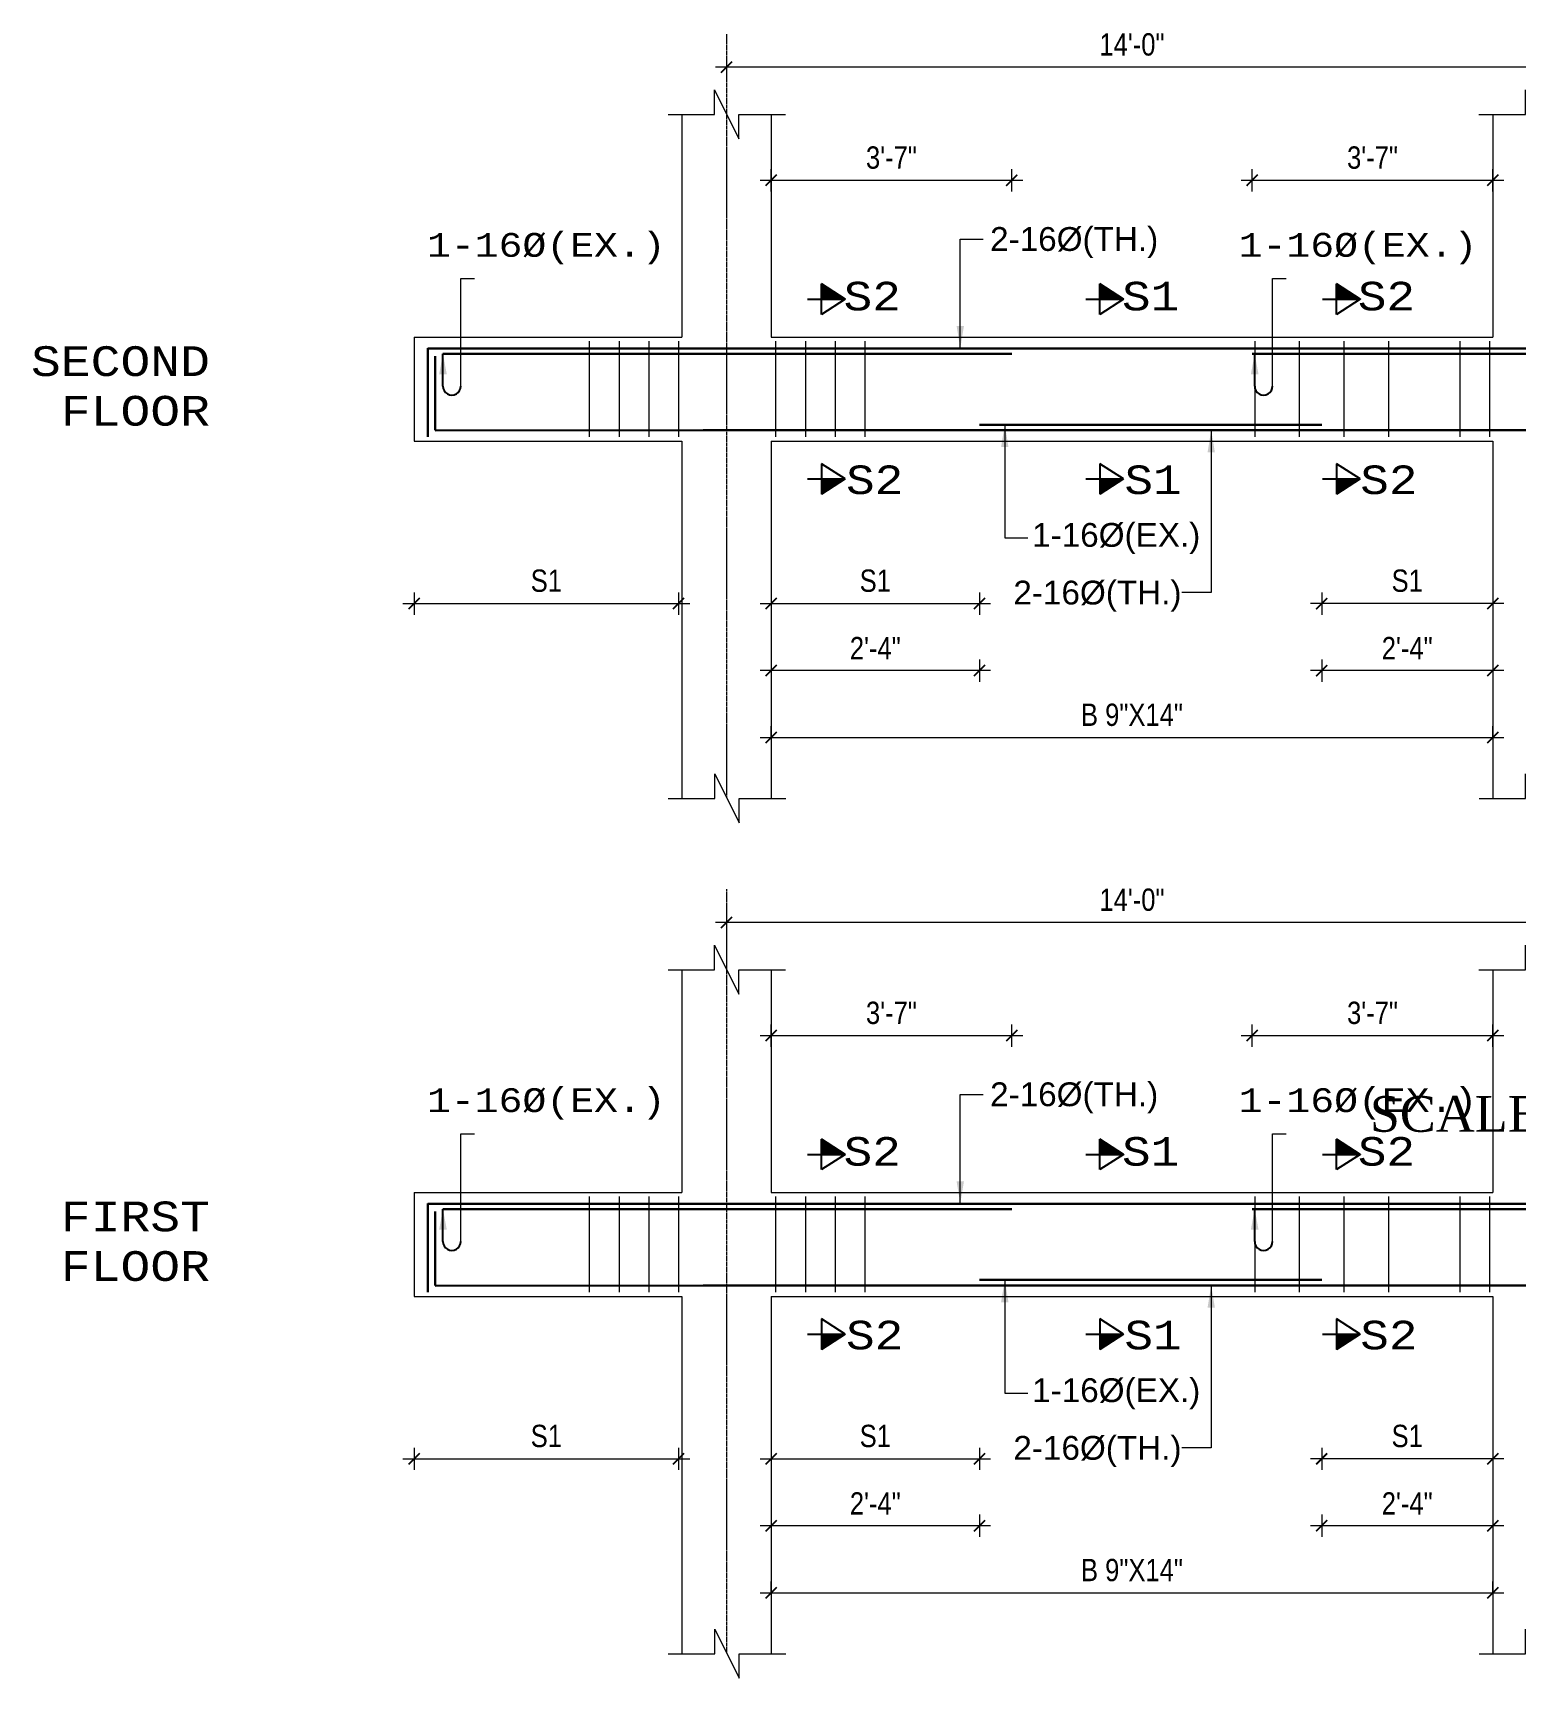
# Model space of a CAD drawing. Header units: inches. Extents: x -2812 to 9774, y -15726 to -746.
# Drawn here: x -2066.9 to -1668.4, y -14544.6 to -14102.4 of the extents above; entities that cross this region are included whole.
import ezdxf

# ---------------------------------------------------------------- set-up
doc = ezdxf.new("R2010")
doc.units = ezdxf.units.IN
doc.header["$LTSCALE"] = 17
doc.header["$MEASUREMENT"] = 0
for name, pattern in [('ACAD_ISO02W100', [15, 12, -3]), ('ACAD_ISO03W100', [30, 12, -18]), ('CENTER2', [1.125, 0.75, -0.125, 0.125, -0.125])]:
    doc.linetypes.add(name, pattern=pattern)
for name, color, linetype, lineweight in [('09 CONTINUITY', 7, 'Continuous', 9), ('15 CENTER', 113, 'CENTER2', 15), ('15 EXT BAR DIMENSION', 130, 'Continuous', 15), ('15 TEXT', 7, 'Continuous', 15), ('20 BEAM ELEVATION', 140, 'ACAD_ISO03W100', 20), ('20 BEAM SECTION ARROW', 7, 'ACAD_ISO02W100', 20), ('20 STIRRUPS', 137, 'Continuous', 20), ('25 BOT BAR', 12, 'Continuous', 25), ('30 EXTRABAR', 6, 'Continuous', 30), ('30 RENFORCEMENT', 12, 'Continuous', 30), ('MARK', 1, 'Continuous', 25), ('RINF', 4, 'Continuous', 25)]:
    doc.layers.add(name, color=color, linetype=linetype, lineweight=lineweight)
doc.layers.add('Dim', color=1, linetype='Continuous')
doc.styles.add('ARIAL', font='arial.ttf')
doc.styles.add('CUNEW', font='cour.ttf')
doc.styles.add('ordinary', font='ARIALN.TTF')
doc.styles.add('TEX8', font='cour.ttf', dxfattribs={"width": 0.75})
doc.dimstyles.new('SUREN 1', dxfattribs={"dimtxt": 0.75, "dimasz": 6, "dimexe": 1.5, "dimexo": 1.5, "dimgap": 1, "dimtad": 1, "dimdec": 1, "dimzin": 3, "dimdsep": 46, "dimlunit": 4, "dimtxsty": 'TEX8', "dimblk": 'ARCHTICK', "dimcen": 0.09375, "dimclrd": 1, "dimclre": 1, "dimclrt": 256, "dimadec": 0, "dimazin": 0, "dimtfac": 0.75, "dimtdec": 1, "dimtmove": 1, "dimatfit": 3, "dimfxl": 1, "dimtolj": 1, "dimtzin": 0, "dimlwd": 9, "dimlwe": 9, "dimarcsym": 0})
doc.dimstyles.new('SUREN 4', dxfattribs={"dimtxt": 4, "dimasz": 3, "dimexe": 3, "dimexo": 0, "dimgap": 3, "dimtad": 1, "dimdec": 0, "dimzin": 3, "dimdsep": 46, "dimlunit": 4, "dimtxsty": 'ordinary', "dimblk": 'ARCHTICK', "dimcen": 8, "dimdle": 3, "dimclrd": 1, "dimclre": 5, "dimclrt": 256, "dimadec": 3, "dimazin": 0, "dimtfac": 1, "dimtdec": 0, "dimtmove": 1, "dimatfit": 3, "dimfxl": 3, "dimfxlon": 1, "dimfrac": 1, "dimtolj": 1, "dimtzin": 0, "dimlwd": 5, "dimlwe": 5, "dimarcsym": 0})

# ---------------------------------------------------------------- blocks, each defined once
blk = doc.blocks.new('BS6')
at = {"layer": '15 TEXT', "char_height": 8, "width": 201.2125, "attachment_point": 3, "style": 'CUNEW'}
for s, insert in [('SECOND\\PFLOOR', (18042.16, -9191.53, 0)), ('FIRST\\PFLOOR', (18042.16, -9421.42, 0))]:
    blk.add_mtext(s, dxfattribs=dict(at, insert=insert))
blk = doc.blocks.new('_ArchTick')
at = {"color": 0, "linetype": 'ByBlock', "const_width": 0.15}
blk.add_lwpolyline([(-0.5, -0.5), (0.5, 0.5)], dxfattribs=at)
blk = doc.blocks.new('*D1323')
at = {"layer": 'Defpoints', "color": 0, "transparency": 16777216}
for p in [(18126.8, -9446.95), (18182.8, -9446.95), (18182.8, -9490.56)]:
    blk.add_point(p, dxfattribs=at)
at = {"layer": 'Dim', "color": 5, "lineweight": 5, "transparency": 16777216}
for p, q in [((18126.8, -9487.56), (18126.8, -9493.56)), ((18182.8, -9487.56), (18182.8, -9493.56))]:
    blk.add_line(p, q, dxfattribs=at)
at = {"layer": 'Dim', "color": 1, "lineweight": 5, "transparency": 16777216}
blk.add_line((18123.8, -9490.56), (18185.8, -9490.56), dxfattribs=at)
at = {"layer": 'Dim', "color": 1, "lineweight": 5, "transparency": 16777216, "xscale": 3, "yscale": 3, "zscale": 3, "rotation": 180}
blk.add_blockref('_ArchTick', (18126.8, -9490.56), dxfattribs=at)
at = {"layer": 'Dim', "color": 1, "lineweight": 5, "transparency": 16777216, "xscale": 3, "yscale": 3, "zscale": 3}
blk.add_blockref('_ArchTick', (18182.8, -9490.56), dxfattribs=at)
at = {"layer": 'Dim', "transparency": 16777216, "insert": (18154.8, -9484.45), "char_height": 6, "attachment_point": 5, "style": 'ordinary'}
blk.add_mtext('\\A1;S1', dxfattribs=at)
blk = doc.blocks.new('*D1324')
at = {"layer": 'Defpoints', "color": 0, "transparency": 16777216}
for p in [(18126.8, -9446.95), (18182.8, -9446.95), (18126.8, -9508.56)]:
    blk.add_point(p, dxfattribs=at)
at = {"layer": 'Dim', "color": 5, "lineweight": 5, "transparency": 16777216}
for p, q in [((18126.8, -9505.56), (18126.8, -9511.56)), ((18182.8, -9505.56), (18182.8, -9511.56))]:
    blk.add_line(p, q, dxfattribs=at)
at = {"layer": 'Dim', "color": 1, "lineweight": 5, "transparency": 16777216}
blk.add_line((18185.8, -9508.56), (18123.8, -9508.56), dxfattribs=at)
at = {"layer": 'Dim', "color": 1, "lineweight": 5, "transparency": 16777216, "xscale": 3, "yscale": 3, "zscale": 3, "rotation": 180}
blk.add_blockref('_ArchTick', (18126.8, -9508.56), dxfattribs=at)
at = {"layer": 'Dim', "color": 1, "lineweight": 5, "transparency": 16777216, "xscale": 3, "yscale": 3, "zscale": 3}
blk.add_blockref('_ArchTick', (18182.8, -9508.56), dxfattribs=at)
at = {"layer": 'Dim', "transparency": 16777216, "insert": (18154.8, -9502.54), "char_height": 6, "attachment_point": 5, "style": 'ordinary'}
blk.add_mtext('\\A1;2\'-4"', dxfattribs=at)
blk = doc.blocks.new('*D1327')
at = {"layer": 'Defpoints', "color": 0, "transparency": 16777216}
for p in [(18274.8, -9446.95), (18320.8, -9446.95), (18274.8, -9490.56)]:
    blk.add_point(p, dxfattribs=at)
at = {"layer": 'Dim', "color": 5, "lineweight": 5, "transparency": 16777216}
for p, q in [((18274.8, -9487.56), (18274.8, -9493.56)), ((18320.8, -9487.56), (18320.8, -9493.56))]:
    blk.add_line(p, q, dxfattribs=at)
at = {"layer": 'Dim', "color": 1, "lineweight": 5, "transparency": 16777216}
blk.add_line((18323.8, -9490.56), (18271.8, -9490.56), dxfattribs=at)
at = {"layer": 'Dim', "color": 1, "lineweight": 5, "transparency": 16777216, "xscale": 3, "yscale": 3, "zscale": 3, "rotation": 180}
blk.add_blockref('_ArchTick', (18274.8, -9490.56), dxfattribs=at)
at = {"layer": 'Dim', "color": 1, "lineweight": 5, "transparency": 16777216, "xscale": 3, "yscale": 3, "zscale": 3}
blk.add_blockref('_ArchTick', (18320.8, -9490.56), dxfattribs=at)
at = {"layer": 'Dim', "transparency": 16777216, "insert": (18297.8, -9484.45), "char_height": 6, "attachment_point": 5, "style": 'ordinary'}
blk.add_mtext('\\A1;S1', dxfattribs=at)
blk = doc.blocks.new('*D1328')
at = {"layer": 'Defpoints', "color": 0, "transparency": 16777216}
for p in [(18274.8, -9446.95), (18320.8, -9446.95), (18274.8, -9508.56)]:
    blk.add_point(p, dxfattribs=at)
at = {"layer": 'Dim', "color": 5, "lineweight": 5, "transparency": 16777216}
for p, q in [((18274.8, -9505.56), (18274.8, -9511.56)), ((18320.8, -9505.56), (18320.8, -9511.56))]:
    blk.add_line(p, q, dxfattribs=at)
at = {"layer": 'Dim', "color": 1, "lineweight": 5, "transparency": 16777216}
blk.add_line((18323.8, -9508.56), (18271.8, -9508.56), dxfattribs=at)
at = {"layer": 'Dim', "color": 1, "lineweight": 5, "transparency": 16777216, "xscale": 3, "yscale": 3, "zscale": 3, "rotation": 180}
blk.add_blockref('_ArchTick', (18274.8, -9508.56), dxfattribs=at)
at = {"layer": 'Dim', "color": 1, "lineweight": 5, "transparency": 16777216, "xscale": 3, "yscale": 3, "zscale": 3}
blk.add_blockref('_ArchTick', (18320.8, -9508.56), dxfattribs=at)
at = {"layer": 'Dim', "transparency": 16777216, "insert": (18297.8, -9502.54), "char_height": 6, "attachment_point": 5, "style": 'ordinary'}
blk.add_mtext('\\A1;2\'-4"', dxfattribs=at)
blk = doc.blocks.new('*D1331')
at = {"layer": 'Defpoints', "color": 0, "transparency": 16777216}
for p in [(18126.8, -9526.56), (18320.8, -9526.56), (18320.8, -9526.56)]:
    blk.add_point(p, dxfattribs=at)
at = {"layer": 'Dim', "color": 5, "lineweight": 5, "transparency": 16777216}
for p, q in [((18126.8, -9526.56), (18126.8, -9523.56)), ((18320.8, -9526.56), (18320.8, -9523.56))]:
    blk.add_line(p, q, dxfattribs=at)
at = {"layer": 'Dim', "color": 1, "lineweight": 5, "transparency": 16777216}
blk.add_line((18123.8, -9526.56), (18323.8, -9526.56), dxfattribs=at)
at = {"layer": 'Dim', "color": 1, "lineweight": 5, "transparency": 16777216, "xscale": 3, "yscale": 3, "zscale": 3, "rotation": 180}
blk.add_blockref('_ArchTick', (18126.8, -9526.56), dxfattribs=at)
at = {"layer": 'Dim', "color": 1, "lineweight": 5, "transparency": 16777216, "xscale": 3, "yscale": 3, "zscale": 3}
blk.add_blockref('_ArchTick', (18320.8, -9526.56), dxfattribs=at)
at = {"layer": 'Dim', "transparency": 16777216, "insert": (18223.8, -9520.49), "char_height": 6, "attachment_point": 5, "style": 'ordinary'}
blk.add_mtext('\\A1;B 9"X14"', dxfattribs=at)
blk = doc.blocks.new('A$C760A2D39')
at = {"layer": 'MARK', "color": 2}
blk.add_line((0.65, 1.5), (0.65, 6.92), dxfattribs=at)
blk.add_ellipse((2.15, 1.5), major_axis=(-1.06, 1.06), ratio=1, start_param=0.785398, end_param=3.926991, dxfattribs=at)
blk.add_solid([(1.3, 3.47), (0.65, 6.93), (0, 3.47)], dxfattribs=at)
blk = doc.blocks.new('A$C685A745A')
at = {"layer": '20 BEAM ELEVATION', "linetype": 'Continuous', "lineweight": 20, "ltscale": 10}
blk.add_lwpolyline([(3.65, 1.47), (3.65, 19.57), (5.96, 19.57)], dxfattribs=at)
at = {"layer": '20 BEAM SECTION ARROW', "color": 6, "linetype": 'Continuous'}
blk.add_blockref('A$C760A2D39', (0, -0.01), dxfattribs=at)
blk = doc.blocks.new('*D1335')
at = {"layer": 'Defpoints', "color": 0, "transparency": 16777216}
for p in [(18191.47, -9376.78), (18126.8, -9418.95), (18191.47, -9423.45, 0)]:
    blk.add_point(p, dxfattribs=at)
at = {"layer": 'Dim', "color": 5, "lineweight": 5, "transparency": 16777216}
for p, q in [((18126.8, -9379.78), (18126.8, -9373.78)), ((18191.47, -9379.78), (18191.47, -9373.78))]:
    blk.add_line(p, q, dxfattribs=at)
at = {"layer": 'Dim', "color": 1, "lineweight": 5, "transparency": 16777216}
blk.add_line((18123.8, -9376.78), (18194.47, -9376.78), dxfattribs=at)
at = {"layer": 'Dim', "color": 1, "lineweight": 5, "transparency": 16777216, "xscale": 3, "yscale": 3, "zscale": 3, "rotation": 180}
blk.add_blockref('_ArchTick', (18126.8, -9376.78), dxfattribs=at)
at = {"layer": 'Dim', "color": 1, "lineweight": 5, "transparency": 16777216, "xscale": 3, "yscale": 3, "zscale": 3}
blk.add_blockref('_ArchTick', (18191.47, -9376.78), dxfattribs=at)
at = {"layer": 'Dim', "transparency": 16777216, "insert": (18159.13, -9370.72), "char_height": 6, "attachment_point": 5, "style": 'ordinary'}
blk.add_mtext('\\A1;3\'-7"', dxfattribs=at)
blk = doc.blocks.new('*D1336')
at = {"layer": 'Defpoints', "color": 0, "transparency": 16777216}
for p in [(18320.8, -9376.78), (18256.13, -9418.95), (18320.8, -9423.45, 0)]:
    blk.add_point(p, dxfattribs=at)
at = {"layer": 'Dim', "color": 5, "lineweight": 5, "transparency": 16777216}
for p, q in [((18256.13, -9379.78), (18256.13, -9373.78)), ((18320.8, -9379.78), (18320.8, -9373.78))]:
    blk.add_line(p, q, dxfattribs=at)
at = {"layer": 'Dim', "color": 1, "lineweight": 5, "transparency": 16777216}
blk.add_line((18253.13, -9376.78), (18323.8, -9376.78), dxfattribs=at)
at = {"layer": 'Dim', "color": 1, "lineweight": 5, "transparency": 16777216, "xscale": 3, "yscale": 3, "zscale": 3, "rotation": 180}
blk.add_blockref('_ArchTick', (18256.13, -9376.78), dxfattribs=at)
at = {"layer": 'Dim', "color": 1, "lineweight": 5, "transparency": 16777216, "xscale": 3, "yscale": 3, "zscale": 3}
blk.add_blockref('_ArchTick', (18320.8, -9376.78), dxfattribs=at)
at = {"layer": 'Dim', "transparency": 16777216, "insert": (18288.47, -9370.72), "char_height": 6, "attachment_point": 5, "style": 'ordinary'}
blk.add_mtext('\\A1;3\'-7"', dxfattribs=at)
blk = doc.blocks.new('*D1337')
at = {"layer": 'Defpoints', "color": 0, "transparency": 16777216}
for p in [(18030.8, -9446.95), (18101.91, -9446.95), (18101.91, -9490.56)]:
    blk.add_point(p, dxfattribs=at)
at = {"layer": 'Dim', "color": 5, "lineweight": 5, "transparency": 16777216}
for p, q in [((18030.8, -9487.56), (18030.8, -9493.56)), ((18101.91, -9487.56), (18101.91, -9493.56))]:
    blk.add_line(p, q, dxfattribs=at)
at = {"layer": 'Dim', "color": 1, "lineweight": 5, "transparency": 16777216}
blk.add_line((18027.8, -9490.56), (18104.91, -9490.56), dxfattribs=at)
at = {"layer": 'Dim', "color": 1, "lineweight": 5, "transparency": 16777216, "xscale": 3, "yscale": 3, "zscale": 3, "rotation": 180}
blk.add_blockref('_ArchTick', (18030.8, -9490.56), dxfattribs=at)
at = {"layer": 'Dim', "color": 1, "lineweight": 5, "transparency": 16777216, "xscale": 3, "yscale": 3, "zscale": 3}
blk.add_blockref('_ArchTick', (18101.91, -9490.56), dxfattribs=at)
at = {"layer": 'Dim', "transparency": 16777216, "insert": (18066.36, -9484.45), "char_height": 6, "attachment_point": 5, "style": 'ordinary'}
blk.add_mtext('\\A1;S1', dxfattribs=at)
blk = doc.blocks.new('*D998')
at = {"layer": 'Defpoints', "color": 0, "transparency": 16777216}
for p in [(18126.8, -9217.06), (18182.8, -9217.06), (18182.8, -9260.67)]:
    blk.add_point(p, dxfattribs=at)
at = {"layer": 'Dim', "color": 5, "lineweight": 5, "transparency": 16777216}
for p, q in [((18126.8, -9257.67), (18126.8, -9263.67)), ((18182.8, -9257.67), (18182.8, -9263.67))]:
    blk.add_line(p, q, dxfattribs=at)
at = {"layer": 'Dim', "color": 1, "lineweight": 5, "transparency": 16777216}
blk.add_line((18123.8, -9260.67), (18185.8, -9260.67), dxfattribs=at)
at = {"layer": 'Dim', "color": 1, "lineweight": 5, "transparency": 16777216, "xscale": 3, "yscale": 3, "zscale": 3, "rotation": 180}
blk.add_blockref('_ArchTick', (18126.8, -9260.67), dxfattribs=at)
at = {"layer": 'Dim', "color": 1, "lineweight": 5, "transparency": 16777216, "xscale": 3, "yscale": 3, "zscale": 3}
blk.add_blockref('_ArchTick', (18182.8, -9260.67), dxfattribs=at)
at = {"layer": 'Dim', "transparency": 16777216, "insert": (18154.8, -9254.56), "char_height": 6, "attachment_point": 5, "style": 'ordinary'}
blk.add_mtext('\\A1;S1', dxfattribs=at)
blk = doc.blocks.new('*D999')
at = {"layer": 'Defpoints', "color": 0, "transparency": 16777216}
for p in [(18126.8, -9217.06), (18182.8, -9217.06), (18126.8, -9278.67)]:
    blk.add_point(p, dxfattribs=at)
at = {"layer": 'Dim', "color": 5, "lineweight": 5, "transparency": 16777216}
for p, q in [((18126.8, -9275.67), (18126.8, -9281.67)), ((18182.8, -9275.67), (18182.8, -9281.67))]:
    blk.add_line(p, q, dxfattribs=at)
at = {"layer": 'Dim', "color": 1, "lineweight": 5, "transparency": 16777216}
blk.add_line((18185.8, -9278.67), (18123.8, -9278.67), dxfattribs=at)
at = {"layer": 'Dim', "color": 1, "lineweight": 5, "transparency": 16777216, "xscale": 3, "yscale": 3, "zscale": 3, "rotation": 180}
blk.add_blockref('_ArchTick', (18126.8, -9278.67), dxfattribs=at)
at = {"layer": 'Dim', "color": 1, "lineweight": 5, "transparency": 16777216, "xscale": 3, "yscale": 3, "zscale": 3}
blk.add_blockref('_ArchTick', (18182.8, -9278.67), dxfattribs=at)
at = {"layer": 'Dim', "transparency": 16777216, "insert": (18154.8, -9272.65), "char_height": 6, "attachment_point": 5, "style": 'ordinary'}
blk.add_mtext('\\A1;2\'-4"', dxfattribs=at)
blk = doc.blocks.new('*D1002')
at = {"layer": 'Defpoints', "color": 0, "transparency": 16777216}
for p in [(18274.8, -9217.06), (18320.8, -9217.06), (18274.8, -9260.67)]:
    blk.add_point(p, dxfattribs=at)
at = {"layer": 'Dim', "color": 5, "lineweight": 5, "transparency": 16777216}
for p, q in [((18274.8, -9257.67), (18274.8, -9263.67)), ((18320.8, -9257.67), (18320.8, -9263.67))]:
    blk.add_line(p, q, dxfattribs=at)
at = {"layer": 'Dim', "color": 1, "lineweight": 5, "transparency": 16777216}
blk.add_line((18323.8, -9260.67), (18271.8, -9260.67), dxfattribs=at)
at = {"layer": 'Dim', "color": 1, "lineweight": 5, "transparency": 16777216, "xscale": 3, "yscale": 3, "zscale": 3, "rotation": 180}
blk.add_blockref('_ArchTick', (18274.8, -9260.67), dxfattribs=at)
at = {"layer": 'Dim', "color": 1, "lineweight": 5, "transparency": 16777216, "xscale": 3, "yscale": 3, "zscale": 3}
blk.add_blockref('_ArchTick', (18320.8, -9260.67), dxfattribs=at)
at = {"layer": 'Dim', "transparency": 16777216, "insert": (18297.8, -9254.56), "char_height": 6, "attachment_point": 5, "style": 'ordinary'}
blk.add_mtext('\\A1;S1', dxfattribs=at)
blk = doc.blocks.new('*D1003')
at = {"layer": 'Defpoints', "color": 0, "transparency": 16777216}
for p in [(18274.8, -9217.06), (18320.8, -9217.06), (18274.8, -9278.67)]:
    blk.add_point(p, dxfattribs=at)
at = {"layer": 'Dim', "color": 5, "lineweight": 5, "transparency": 16777216}
for p, q in [((18274.8, -9275.67), (18274.8, -9281.67)), ((18320.8, -9275.67), (18320.8, -9281.67))]:
    blk.add_line(p, q, dxfattribs=at)
at = {"layer": 'Dim', "color": 1, "lineweight": 5, "transparency": 16777216}
blk.add_line((18323.8, -9278.67), (18271.8, -9278.67), dxfattribs=at)
at = {"layer": 'Dim', "color": 1, "lineweight": 5, "transparency": 16777216, "xscale": 3, "yscale": 3, "zscale": 3, "rotation": 180}
blk.add_blockref('_ArchTick', (18274.8, -9278.67), dxfattribs=at)
at = {"layer": 'Dim', "color": 1, "lineweight": 5, "transparency": 16777216, "xscale": 3, "yscale": 3, "zscale": 3}
blk.add_blockref('_ArchTick', (18320.8, -9278.67), dxfattribs=at)
at = {"layer": 'Dim', "transparency": 16777216, "insert": (18297.8, -9272.65), "char_height": 6, "attachment_point": 5, "style": 'ordinary'}
blk.add_mtext('\\A1;2\'-4"', dxfattribs=at)
blk = doc.blocks.new('*D1006')
at = {"layer": 'Defpoints', "color": 0, "transparency": 16777216}
for p in [(18126.8, -9296.67), (18320.8, -9296.67), (18320.8, -9296.67)]:
    blk.add_point(p, dxfattribs=at)
at = {"layer": 'Dim', "color": 5, "lineweight": 5, "transparency": 16777216}
for p, q in [((18126.8, -9296.67), (18126.8, -9293.67)), ((18320.8, -9296.67), (18320.8, -9293.67))]:
    blk.add_line(p, q, dxfattribs=at)
at = {"layer": 'Dim', "color": 1, "lineweight": 5, "transparency": 16777216}
blk.add_line((18123.8, -9296.67), (18323.8, -9296.67), dxfattribs=at)
at = {"layer": 'Dim', "color": 1, "lineweight": 5, "transparency": 16777216, "xscale": 3, "yscale": 3, "zscale": 3, "rotation": 180}
blk.add_blockref('_ArchTick', (18126.8, -9296.67), dxfattribs=at)
at = {"layer": 'Dim', "color": 1, "lineweight": 5, "transparency": 16777216, "xscale": 3, "yscale": 3, "zscale": 3}
blk.add_blockref('_ArchTick', (18320.8, -9296.67), dxfattribs=at)
at = {"layer": 'Dim', "transparency": 16777216, "insert": (18223.8, -9290.6), "char_height": 6, "attachment_point": 5, "style": 'ordinary'}
blk.add_mtext('\\A1;B 9"X14"', dxfattribs=at)
blk = doc.blocks.new('*D1010')
at = {"layer": 'Defpoints', "color": 0, "transparency": 16777216}
for p in [(18191.47, -9146.89), (18126.8, -9189.06), (18191.47, -9193.57, 0)]:
    blk.add_point(p, dxfattribs=at)
at = {"layer": 'Dim', "color": 5, "lineweight": 5, "transparency": 16777216}
for p, q in [((18126.8, -9149.89), (18126.8, -9143.89)), ((18191.47, -9149.89), (18191.47, -9143.89))]:
    blk.add_line(p, q, dxfattribs=at)
at = {"layer": 'Dim', "color": 1, "lineweight": 5, "transparency": 16777216}
blk.add_line((18123.8, -9146.89), (18194.47, -9146.89), dxfattribs=at)
at = {"layer": 'Dim', "color": 1, "lineweight": 5, "transparency": 16777216, "xscale": 3, "yscale": 3, "zscale": 3, "rotation": 180}
blk.add_blockref('_ArchTick', (18126.8, -9146.89), dxfattribs=at)
at = {"layer": 'Dim', "color": 1, "lineweight": 5, "transparency": 16777216, "xscale": 3, "yscale": 3, "zscale": 3}
blk.add_blockref('_ArchTick', (18191.47, -9146.89), dxfattribs=at)
at = {"layer": 'Dim', "transparency": 16777216, "insert": (18159.13, -9140.83), "char_height": 6, "attachment_point": 5, "style": 'ordinary'}
blk.add_mtext('\\A1;3\'-7"', dxfattribs=at)
blk = doc.blocks.new('*D1011')
at = {"layer": 'Defpoints', "color": 0, "transparency": 16777216}
for p in [(18320.8, -9146.89), (18256.13, -9189.06), (18320.8, -9193.57, 0)]:
    blk.add_point(p, dxfattribs=at)
at = {"layer": 'Dim', "color": 5, "lineweight": 5, "transparency": 16777216}
for p, q in [((18256.13, -9149.89), (18256.13, -9143.89)), ((18320.8, -9149.89), (18320.8, -9143.89))]:
    blk.add_line(p, q, dxfattribs=at)
at = {"layer": 'Dim', "color": 1, "lineweight": 5, "transparency": 16777216}
blk.add_line((18253.13, -9146.89), (18323.8, -9146.89), dxfattribs=at)
at = {"layer": 'Dim', "color": 1, "lineweight": 5, "transparency": 16777216, "xscale": 3, "yscale": 3, "zscale": 3, "rotation": 180}
blk.add_blockref('_ArchTick', (18256.13, -9146.89), dxfattribs=at)
at = {"layer": 'Dim', "color": 1, "lineweight": 5, "transparency": 16777216, "xscale": 3, "yscale": 3, "zscale": 3}
blk.add_blockref('_ArchTick', (18320.8, -9146.89), dxfattribs=at)
at = {"layer": 'Dim', "transparency": 16777216, "insert": (18288.47, -9140.83), "char_height": 6, "attachment_point": 5, "style": 'ordinary'}
blk.add_mtext('\\A1;3\'-7"', dxfattribs=at)
blk = doc.blocks.new('*D1012')
at = {"layer": 'Defpoints', "color": 0, "transparency": 16777216}
for p in [(18030.8, -9217.06), (18101.91, -9217.06), (18101.91, -9260.67)]:
    blk.add_point(p, dxfattribs=at)
at = {"layer": 'Dim', "color": 5, "lineweight": 5, "transparency": 16777216}
for p, q in [((18030.8, -9257.67), (18030.8, -9263.67)), ((18101.91, -9257.67), (18101.91, -9263.67))]:
    blk.add_line(p, q, dxfattribs=at)
at = {"layer": 'Dim', "color": 1, "lineweight": 5, "transparency": 16777216}
blk.add_line((18027.8, -9260.67), (18104.91, -9260.67), dxfattribs=at)
at = {"layer": 'Dim', "color": 1, "lineweight": 5, "transparency": 16777216, "xscale": 3, "yscale": 3, "zscale": 3, "rotation": 180}
blk.add_blockref('_ArchTick', (18030.8, -9260.67), dxfattribs=at)
at = {"layer": 'Dim', "color": 1, "lineweight": 5, "transparency": 16777216, "xscale": 3, "yscale": 3, "zscale": 3}
blk.add_blockref('_ArchTick', (18101.91, -9260.67), dxfattribs=at)
at = {"layer": 'Dim', "transparency": 16777216, "insert": (18066.36, -9254.56), "char_height": 6, "attachment_point": 5, "style": 'ordinary'}
blk.add_mtext('\\A1;S1', dxfattribs=at)
blk = doc.blocks.new('*D1423')
at = {"layer": 'Defpoints', "color": 0, "transparency": 16777216}
for p in [(18114.8, -9337.47), (18332.8, -9337.47), (18114.8, -9346.37)]:
    blk.add_point(p, dxfattribs=at)
at = {"layer": 'Dim', "color": 5, "lineweight": 5, "transparency": 16777216}
for p, q in [((18114.8, -9343.37), (18114.8, -9349.37)), ((18332.8, -9343.37), (18332.8, -9349.37))]:
    blk.add_line(p, q, dxfattribs=at)
at = {"layer": 'Dim', "color": 1, "lineweight": 5, "transparency": 16777216}
blk.add_line((18335.8, -9346.37), (18111.8, -9346.37), dxfattribs=at)
at = {"layer": 'Dim', "color": 1, "lineweight": 5, "transparency": 16777216, "xscale": 3, "yscale": 3, "zscale": 3, "rotation": 180}
blk.add_blockref('_ArchTick', (18114.8, -9346.37), dxfattribs=at)
at = {"layer": 'Dim', "color": 1, "lineweight": 5, "transparency": 16777216, "xscale": 3, "yscale": 3, "zscale": 3}
blk.add_blockref('_ArchTick', (18332.8, -9346.37), dxfattribs=at)
at = {"layer": 'Dim', "transparency": 16777216, "insert": (18223.8, -9340.31), "char_height": 6, "attachment_point": 5, "style": 'ordinary'}
blk.add_mtext('\\A1;14\'-0"', dxfattribs=at)
blk = doc.blocks.new('*D1431')
at = {"layer": 'Defpoints', "color": 0, "transparency": 16777216}
for p in [(18114.8, -9107.58), (18332.8, -9107.58), (18114.8, -9116.48)]:
    blk.add_point(p, dxfattribs=at)
at = {"layer": 'Dim', "color": 5, "lineweight": 5, "transparency": 16777216}
for p, q in [((18114.8, -9113.48), (18114.8, -9119.48)), ((18332.8, -9113.48), (18332.8, -9119.48))]:
    blk.add_line(p, q, dxfattribs=at)
at = {"layer": 'Dim', "color": 1, "lineweight": 5, "transparency": 16777216}
blk.add_line((18335.8, -9116.48), (18111.8, -9116.48), dxfattribs=at)
at = {"layer": 'Dim', "color": 1, "lineweight": 5, "transparency": 16777216, "xscale": 3, "yscale": 3, "zscale": 3, "rotation": 180}
blk.add_blockref('_ArchTick', (18114.8, -9116.48), dxfattribs=at)
at = {"layer": 'Dim', "color": 1, "lineweight": 5, "transparency": 16777216, "xscale": 3, "yscale": 3, "zscale": 3}
blk.add_blockref('_ArchTick', (18332.8, -9116.48), dxfattribs=at)
at = {"layer": 'Dim', "transparency": 16777216, "insert": (18223.8, -9110.42), "char_height": 6, "attachment_point": 5, "style": 'ordinary'}
blk.add_mtext('\\A1;14\'-0"', dxfattribs=at)
blk = doc.blocks.new('BS7')
at = {"layer": 'RINF'}
h = blk.add_hatch(dxfattribs=at)
h.set_pattern_fill('ANSI31', color=1, scale=0.029257, style=0)
h.set_pattern_definition([(135.000000013, (-51789.1143414, -24567.486549), (0.00271529004177, 0.00271529004057), [])])
h.paths.add_polyline_path([(18140.3, -9174.76), (18146.7, -9178.85), (18140.3, -9178.85)])
h = blk.add_hatch(dxfattribs=at)
h.set_pattern_fill('ANSI31', color=1, scale=0.029257, style=0)
h.set_pattern_definition([(135.000000013, (-51714.27408, -24567.486549), (0.00271529004177, 0.00271529004057), [])])
h.paths.add_polyline_path([(18215.14, -9174.76), (18221.55, -9178.85), (18215.14, -9178.85)])
h = blk.add_hatch(dxfattribs=at)
h.set_pattern_fill('ANSI31', color=1, scale=0.029257, style=0)
h.set_pattern_definition([(135.000000013, (-51650.6401422, -24567.486549), (0.00271529004177, 0.00271529004057), [])])
h.paths.add_polyline_path([(18278.77, -9174.76), (18285.18, -9178.85), (18278.77, -9178.85)])
h = blk.add_hatch(dxfattribs=at)
h.set_pattern_fill('ANSI31', color=1, scale=1.6, style=0)
h.set_pattern_definition([(135.000000013, (-3776862.72474, -826360.30706), (0.148492424155, 0.148492424089), [])])
h.paths.add_polyline_path([(18140.3, -9231.25), (18146.7, -9227.16), (18140.3, -9227.16)])
h = blk.add_hatch(dxfattribs=at)
h.set_pattern_fill('ANSI31', color=1, scale=1.6, style=0)
h.set_pattern_definition([(135.000000013, (-3776787.88448, -826360.30706), (0.148492424155, 0.148492424089), [])])
h.paths.add_polyline_path([(18215.14, -9231.25), (18221.55, -9227.16), (18215.14, -9227.16)])
h = blk.add_hatch(dxfattribs=at)
h.set_pattern_fill('ANSI31', color=1, scale=1.6, style=0)
h.set_pattern_definition([(135.000000013, (-3776724.25054, -826360.30706), (0.148492424155, 0.148492424089), [])])
h.paths.add_polyline_path([(18278.77, -9231.25), (18285.18, -9227.16), (18278.77, -9227.16)])
h = blk.add_hatch(dxfattribs=at)
h.set_pattern_fill('ANSI31', color=1, scale=0.029257, style=0)
h.set_pattern_definition([(135.000000013, (-51789.1143414, -24797.3761724), (0.00271529004177, 0.00271529004057), [])])
h.paths.add_polyline_path([(18140.3, -9404.65), (18146.7, -9408.74), (18140.3, -9408.74)])
h = blk.add_hatch(dxfattribs=at)
h.set_pattern_fill('ANSI31', color=1, scale=0.029257, style=0)
h.set_pattern_definition([(135.000000013, (-51714.27408, -24797.3761724), (0.00271529004177, 0.00271529004057), [])])
h.paths.add_polyline_path([(18215.14, -9404.65), (18221.55, -9408.74), (18215.14, -9408.74)])
h = blk.add_hatch(dxfattribs=at)
h.set_pattern_fill('ANSI31', color=1, scale=0.029257, style=0)
h.set_pattern_definition([(135.000000013, (-51650.6401422, -24797.3761724), (0.00271529004177, 0.00271529004057), [])])
h.paths.add_polyline_path([(18278.77, -9404.65), (18285.18, -9408.74), (18278.77, -9408.74)])
h = blk.add_hatch(dxfattribs=at)
h.set_pattern_fill('ANSI31', color=1, scale=1.6, style=0)
h.set_pattern_definition([(135.000000013, (-3776862.72474, -826590.19668), (0.148492424155, 0.148492424089), [])])
h.paths.add_polyline_path([(18140.3, -9461.14), (18146.7, -9457.05), (18140.3, -9457.05)])
h = blk.add_hatch(dxfattribs=at)
h.set_pattern_fill('ANSI31', color=1, scale=1.6, style=0)
h.set_pattern_definition([(135.000000013, (-3776787.88448, -826590.19668), (0.148492424155, 0.148492424089), [])])
h.paths.add_polyline_path([(18215.14, -9461.14), (18221.55, -9457.05), (18215.14, -9457.05)])
h = blk.add_hatch(dxfattribs=at)
h.set_pattern_fill('ANSI31', color=1, scale=1.6, style=0)
h.set_pattern_definition([(135.000000013, (-3776724.25054, -826590.19668), (0.148492424155, 0.148492424089), [])])
h.paths.add_polyline_path([(18278.77, -9461.14), (18285.18, -9457.05), (18278.77, -9457.05)])
at = {"layer": '09 CONTINUITY', "color": 2, "lineweight": 5, "ltscale": 25}
for points in [[(18099.08, -9129.23), (18111.58, -9129.23), (18111.58, -9122.6), (18118.12, -9135.78), (18118.12, -9129.23), (18130.7, -9129.23)], [(18317.08, -9129.23), (18329.58, -9129.23), (18329.58, -9122.6), (18336.12, -9135.78), (18336.12, -9129.23), (18348.7, -9129.23)], [(18099.13, -9313.06), (18111.63, -9313.06), (18111.63, -9306.43), (18118.17, -9319.61), (18118.17, -9313.06), (18130.75, -9313.06)], [(18317.13, -9313.06), (18329.63, -9313.06), (18329.63, -9306.43), (18336.17, -9319.61), (18336.17, -9313.06), (18348.75, -9313.06)], [(18099.08, -9359.12), (18111.58, -9359.12), (18111.58, -9352.49), (18118.12, -9365.66), (18118.12, -9359.12), (18130.7, -9359.12)], [(18317.08, -9359.12), (18329.58, -9359.12), (18329.58, -9352.49), (18336.12, -9365.66), (18336.12, -9359.12), (18348.7, -9359.12)], [(18099.13, -9542.95), (18111.63, -9542.95), (18111.63, -9536.32), (18118.17, -9549.49), (18118.17, -9542.95), (18130.75, -9542.95)], [(18317.13, -9542.95), (18329.63, -9542.95), (18329.63, -9536.32), (18336.17, -9549.49), (18336.17, -9542.95), (18348.75, -9542.95)]]:
    blk.add_lwpolyline(points, dxfattribs=at)
at = {"layer": '15 CENTER', "ltscale": 0.05}
for p, q in [((18114.8, -9107.58), (18114.8, -9312.82)), ((18114.8, -9337.47), (18114.8, -9542.71))]:
    blk.add_line(p, q, dxfattribs=at)
at = {"layer": '20 BEAM ELEVATION', "linetype": 'ByBlock', "ltscale": 20}
for p, q in [((18102.8, -9129.23), (18102.8, -9189.06)), ((18126.8, -9129.23), (18126.8, -9189.06)), ((18320.8, -9129.23), (18320.8, -9189.06)), ((18030.8, -9189.06), (18030.8, -9211.56)), ((18030.8, -9189.06), (18102.8, -9189.06)), ((18030.8, -9189.06), (18030.8, -9217.06)), ((18126.8, -9189.06), (18320.8, -9189.06)), ((18030.8, -9217.06), (18102.8, -9217.06)), ((18102.8, -9217.06), (18102.8, -9313.06)), ((18126.8, -9217.06), (18126.8, -9313.06)), ((18126.8, -9217.06), (18320.8, -9217.06)), ((18320.8, -9217.06), (18320.8, -9313.06)), ((18102.8, -9359.12), (18102.8, -9418.95)), ((18126.8, -9359.12), (18126.8, -9418.95)), ((18320.8, -9359.12), (18320.8, -9418.95)), ((18030.8, -9418.95), (18030.8, -9441.45)), ((18030.8, -9418.95), (18102.8, -9418.95)), ((18030.8, -9418.95), (18030.8, -9446.95)), ((18126.8, -9418.95), (18320.8, -9418.95)), ((18030.8, -9446.95), (18102.8, -9446.95)), ((18102.8, -9446.95), (18102.8, -9542.95)), ((18126.8, -9446.95), (18126.8, -9542.95)), ((18126.8, -9446.95), (18320.8, -9446.95)), ((18320.8, -9446.95), (18320.8, -9542.95))]:
    blk.add_line(p, q, dxfattribs=at)
at = {"layer": '20 STIRRUPS'}
for p, q in [((18077.91, -9190.12), (18077.91, -9215.89)), ((18085.91, -9190.12), (18085.91, -9215.89)), ((18093.91, -9190.12), (18093.91, -9215.89)), ((18101.91, -9190.12), (18101.91, -9215.89)), ((18127.99, -9190.12), (18127.99, -9215.89)), ((18135.99, -9190.12), (18135.99, -9215.89)), ((18143.99, -9190.12), (18143.99, -9215.89)), ((18151.99, -9190.12), (18151.99, -9215.89)), ((18256.79, -9190.12), (18256.79, -9215.89)), ((18268.79, -9190.12), (18268.79, -9215.89)), ((18280.79, -9190.12), (18280.79, -9215.89)), ((18292.79, -9190.12), (18292.79, -9215.89)), ((18311.91, -9190.12), (18311.91, -9215.89)), ((18319.91, -9190.12), (18319.91, -9215.89)), ((18077.91, -9420.01), (18077.91, -9445.78)), ((18085.91, -9420.01), (18085.91, -9445.78)), ((18093.91, -9420.01), (18093.91, -9445.78)), ((18101.91, -9420.01), (18101.91, -9445.78)), ((18127.99, -9420.01), (18127.99, -9445.78)), ((18135.99, -9420.01), (18135.99, -9445.78)), ((18143.99, -9420.01), (18143.99, -9445.78)), ((18151.99, -9420.01), (18151.99, -9445.78)), ((18256.79, -9420.01), (18256.79, -9445.78)), ((18268.79, -9420.01), (18268.79, -9445.78)), ((18280.79, -9420.01), (18280.79, -9445.78)), ((18292.79, -9420.01), (18292.79, -9445.78)), ((18311.91, -9420.01), (18311.91, -9445.78)), ((18319.91, -9420.01), (18319.91, -9445.78))]:
    blk.add_line(p, q, dxfattribs=at)
at = {"layer": '30 EXTRABAR', "lineweight": 30, "ltscale": 0.75}
for p, q in [((18182.8, -9212.59), (18274.8, -9212.6)), ((18182.8, -9442.48), (18274.8, -9442.49))]:
    blk.add_line(p, q, dxfattribs=at)
at = {"layer": '30 EXTRABAR', "lineweight": 30, "ltscale": 0.75, "elevation": 0, "flags": 128}
for points in [[(18256.13, -9193.56), (18397.91, -9193.58)], [(18038.57, -9193.57), (18191.47, -9193.57)], [(18038.57, -9423.45), (18191.47, -9423.45)], [(18256.13, -9423.45), (18397.91, -9423.47)]]:
    blk.add_lwpolyline(points, dxfattribs=at)
at = {"layer": '30 RENFORCEMENT', "lineweight": 30, "ltscale": 0.75}
for p, q in [((18034.49, -9192.06), (18034.49, -9215.9)), ((18034.49, -9192.14), (18106.49, -9192.09)), ((18034.49, -9192.14), (18034.49, -9210.4)), ((18106.49, -9192.09), (18522.27, -9192.11, 0)), ((18036.49, -9194.19), (18036.49, -9214.06)), ((18036.49, -9214.13), (18108.49, -9214.06)), ((18108.49, -9214.06), (18520.27, -9214.08, 0)), ((18034.49, -9421.95), (18034.49, -9445.79)), ((18034.49, -9422.03), (18106.49, -9421.98)), ((18034.49, -9422.03), (18034.49, -9440.29)), ((18106.49, -9421.98), (18522.27, -9422, 0)), ((18036.49, -9424.08), (18036.49, -9443.95)), ((18036.49, -9444.02), (18108.49, -9443.95)), ((18108.49, -9443.95), (18520.27, -9443.97, 0))]:
    blk.add_line(p, q, dxfattribs=at)
at = {"layer": 'RINF', "color": 1}
for p, q in [((18140.3, -9182.94), (18140.3, -9174.76)), ((18146.7, -9178.85), (18140.3, -9174.76)), ((18215.14, -9182.94), (18215.14, -9174.76)), ((18221.55, -9178.85), (18215.14, -9174.76)), ((18278.77, -9182.94), (18278.77, -9174.76)), ((18285.18, -9178.85), (18278.77, -9174.76)), ((18136.56, -9178.85), (18146.7, -9178.85)), ((18146.7, -9178.85), (18140.3, -9182.94)), ((18211.4, -9178.85), (18221.55, -9178.85)), ((18221.55, -9178.85), (18215.14, -9182.94)), ((18275.03, -9178.85), (18285.18, -9178.85)), ((18285.18, -9178.85), (18278.77, -9182.94)), ((18140.3, -9223.07, 0), (18140.3, -9231.25, 0)), ((18146.7, -9227.16, 0), (18140.3, -9223.07, 0)), ((18215.14, -9223.07, 0), (18215.14, -9231.25, 0)), ((18221.55, -9227.16, 0), (18215.14, -9223.07, 0)), ((18278.77, -9223.07, 0), (18278.77, -9231.25, 0)), ((18285.18, -9227.16, 0), (18278.77, -9223.07, 0)), ((18136.56, -9227.16, 0), (18146.7, -9227.16, 0)), ((18146.7, -9227.16, 0), (18140.3, -9231.25, 0)), ((18211.4, -9227.16, 0), (18221.55, -9227.16, 0)), ((18221.55, -9227.16, 0), (18215.14, -9231.25, 0)), ((18275.03, -9227.16, 0), (18285.18, -9227.16, 0)), ((18285.18, -9227.16, 0), (18278.77, -9231.25, 0)), ((18140.3, -9412.83), (18140.3, -9404.65)), ((18146.7, -9408.74), (18140.3, -9404.65)), ((18215.14, -9412.83), (18215.14, -9404.65)), ((18221.55, -9408.74), (18215.14, -9404.65)), ((18278.77, -9412.83), (18278.77, -9404.65)), ((18285.18, -9408.74), (18278.77, -9404.65)), ((18136.56, -9408.74), (18146.7, -9408.74)), ((18146.7, -9408.74), (18140.3, -9412.83)), ((18211.4, -9408.74), (18221.55, -9408.74)), ((18221.55, -9408.74), (18215.14, -9412.83)), ((18275.03, -9408.74), (18285.18, -9408.74)), ((18285.18, -9408.74), (18278.77, -9412.83)), ((18140.3, -9452.96, 0), (18140.3, -9461.14, 0)), ((18146.7, -9457.05, 0), (18140.3, -9452.96, 0)), ((18215.14, -9452.96, 0), (18215.14, -9461.14, 0)), ((18221.55, -9457.05, 0), (18215.14, -9452.96, 0)), ((18278.77, -9452.96, 0), (18278.77, -9461.14, 0)), ((18285.18, -9457.05, 0), (18278.77, -9452.96, 0)), ((18136.56, -9457.05, 0), (18146.7, -9457.05, 0)), ((18146.7, -9457.05, 0), (18140.3, -9461.14, 0)), ((18211.4, -9457.05, 0), (18221.55, -9457.05, 0)), ((18221.55, -9457.05, 0), (18215.14, -9461.14, 0)), ((18275.03, -9457.05, 0), (18285.18, -9457.05, 0)), ((18285.18, -9457.05, 0), (18278.77, -9461.14, 0))]:
    blk.add_line(p, q, dxfattribs=at)
at = {"layer": '15 TEXT', "xscale": 1.600000000000364, "yscale": 1.600000000000364, "zscale": 1.600000000000364}
for p in [(18037.53, -9204.63, 0), (18255.75, -9204.63), (18037.53, -9434.52, 0), (18255.75, -9434.52)]:
    blk.add_blockref('A$C685A745A', p, dxfattribs=at)
at = {"layer": '15 EXT BAR DIMENSION', "style": 'CUNEW'}
for p in [(18034.28, -9167.46, 0), (18252.5, -9167.46), (18034.28, -9397.35, 0), (18252.5, -9397.35)]:
    blk.add_text('1-16%%C(EX.)', height=6.4, dxfattribs=at).set_placement(p)
at = {"layer": '15 TEXT', "style": 'ARIAL'}
for s, p in [('2-16%%C(TH.)', (18185.66, -9165.88, 0)), ('1-16%%C(EX.)', (18196.96, -9245.42, 0)), ('2-16%%C(TH.)', (18191.92, -9260.92, 0)), ('2-16%%C(TH.)', (18185.66, -9395.77, 0)), ('1-16%%C(EX.)', (18196.96, -9475.31, 0)), ('2-16%%C(TH.)', (18191.92, -9490.81, 0))]:
    blk.add_text(s, height=6.4, dxfattribs=at).set_placement(p)
at = {"layer": '15 TEXT', "insert": (18287.76, -9393.04, 0), "char_height": 9.6, "width": 487.7637, "attachment_point": 1, "style": 'ARIAL'}
blk.add_mtext('{\\fTimes New Roman|b0|i0|c0|p18;SCALE:1"=4\'}', dxfattribs=at)
at = {"layer": '20 BEAM SECTION ARROW', "color": 2, "style": 'CUNEW'}
for s, p in [('S2', (18146.28, -9181.87)), ('S1', (18221.12, -9181.87)), ('S2', (18284.52, -9181.87, 0)), ('S2', (18146.93, -9231.24, 0)), ('S1', (18221.77, -9231.24, 0)), ('S2', (18285.17, -9231.24)), ('S2', (18146.28, -9411.76)), ('S1', (18221.12, -9411.76)), ('S2', (18284.52, -9411.76, 0)), ('S2', (18146.93, -9461.13, 0)), ('S1', (18221.77, -9461.13, 0)), ('S2', (18285.17, -9461.13))]:
    blk.add_text(s, height=7.68, rotation=360, dxfattribs=at).set_placement(p)
at = {"layer": 'Dim'}
for base, p1, p2, text, picture, middle in [((18114.8, -9116.48), (18332.8, -9107.58), (18114.8, -9107.58), '14\'-0"', '*D1431', (18223.8, -9110.42)), ((18191.47, -9146.89), (18126.8, -9189.06), (18191.47, -9193.57, 0), '3\'-7"', '*D1010', (18159.13, -9140.83)), ((18320.8, -9146.89), (18256.13, -9189.06), (18320.8, -9193.57, 0), '3\'-7"', '*D1011', (18288.47, -9140.83)), ((18101.91, -9260.67), (18030.8, -9217.06), (18101.91, -9217.06), 'S1', '*D1012', (18066.36, -9254.56)), ((18182.8, -9260.67), (18126.8, -9217.06), (18182.8, -9217.06), 'S1', '*D998', (18154.8, -9254.56)), ((18126.8, -9278.67), (18182.8, -9217.06), (18126.8, -9217.06), '2\'-4"', '*D999', (18154.8, -9272.65)), ((18274.8, -9260.67), (18320.8, -9217.06), (18274.8, -9217.06), 'S1', '*D1002', (18297.8, -9254.56)), ((18274.8, -9278.67), (18320.8, -9217.06), (18274.8, -9217.06), '2\'-4"', '*D1003', (18297.8, -9272.65)), ((18320.8, -9296.67), (18126.8, -9296.67), (18320.8, -9296.67), 'B 9"X14"', '*D1006', (18223.8, -9290.6)), ((18114.8, -9346.37), (18332.8, -9337.47), (18114.8, -9337.47), '14\'-0"', '*D1423', (18223.8, -9340.31)), ((18191.47, -9376.78), (18126.8, -9418.95), (18191.47, -9423.45, 0), '3\'-7"', '*D1335', (18159.13, -9370.72)), ((18320.8, -9376.78), (18256.13, -9418.95), (18320.8, -9423.45, 0), '3\'-7"', '*D1336', (18288.47, -9370.72)), ((18101.91, -9490.56), (18030.8, -9446.95), (18101.91, -9446.95), 'S1', '*D1337', (18066.36, -9484.45)), ((18182.8, -9490.56), (18126.8, -9446.95), (18182.8, -9446.95), 'S1', '*D1323', (18154.8, -9484.45)), ((18126.8, -9508.56), (18182.8, -9446.95), (18126.8, -9446.95), '2\'-4"', '*D1324', (18154.8, -9502.54)), ((18274.8, -9490.56), (18320.8, -9446.95), (18274.8, -9446.95), 'S1', '*D1327', (18297.8, -9484.45)), ((18274.8, -9508.56), (18320.8, -9446.95), (18274.8, -9446.95), '2\'-4"', '*D1328', (18297.8, -9502.54)), ((18320.8, -9526.56), (18126.8, -9526.56), (18320.8, -9526.56), 'B 9"X14"', '*D1331', (18223.8, -9520.49))]:
    dim = blk.add_linear_dim(base=base, p1=p1, p2=p2, text=text, dimstyle='SUREN 4', override={"dimtxt": 6}, dxfattribs=at)
    dim.commit()
    dim.dimension.update_dxf_attribs({"geometry": picture, "text_midpoint": middle})
at = {"layer": '15 TEXT'}
for points in [[(18177.64, -9192.06, 0), (18177.64, -9162.72, 0), (18183.82, -9162.72, 0)], [(18189.6, -9212.56, 0), (18189.63, -9242.98, 0), (18195.81, -9242.98, 0)], [(18245.1, -9214.06, 0), (18245.13, -9257.67, 0), (18237.17, -9257.67, 0)], [(18177.64, -9421.95, 0), (18177.64, -9392.61, 0), (18183.82, -9392.61, 0)], [(18189.6, -9442.45, 0), (18189.63, -9472.87, 0), (18195.81, -9472.87, 0)], [(18245.1, -9443.95, 0), (18245.13, -9487.56, 0), (18237.17, -9487.56, 0)]]:
    blk.add_leader(points, dimstyle='SUREN 1', dxfattribs=at)

msp = doc.modelspace()

# ---------------------------------------------------------------- block references
at = {"layer": '25 BOT BAR'}
for name, p in [('BS6', (-20061.49, -4995.13)), ('BS7', (-19995.25, -4995.15, 0))]:
    msp.add_blockref(name, p, dxfattribs=at)

doc.saveas('drawing.dxf')
